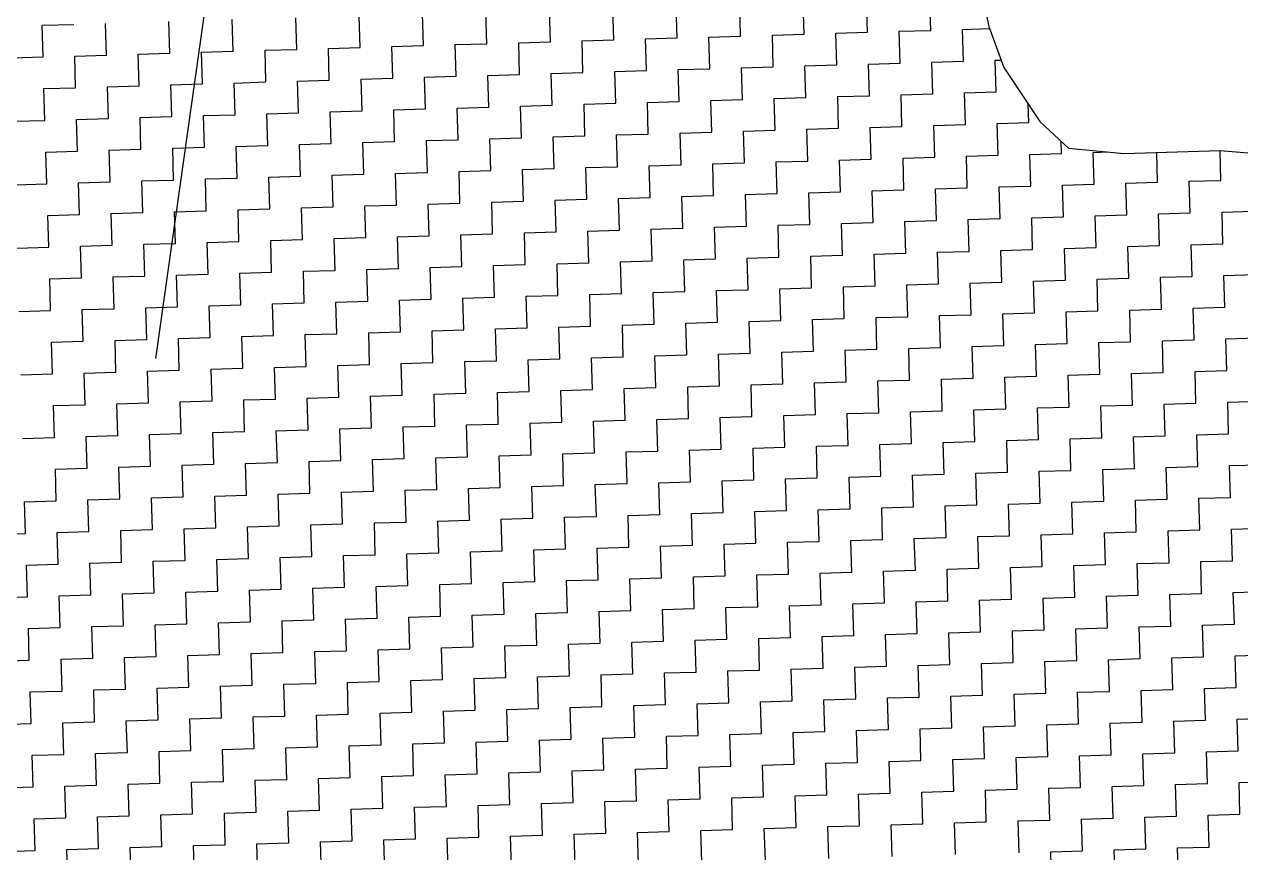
# Model space of a CAD drawing. Header units: metres. Extents: x 289662 to 290738, y 2016260 to 2018343.
# Drawn here: x 289904.2 to 290047, y 2016473.6 to 2016570.9 of the extents above; entities that cross this region are included whole.
import ezdxf

# ---------------------------------------------------------------- set-up
doc = ezdxf.new("R2010")
doc.units = ezdxf.units.M
doc.layers.add('POLY_HATCH', color=12, linetype='Continuous')

msp = doc.modelspace()

# ---------------------------------------------------------------- linework, layer by layer
msp.add_lwpolyline([(289928, 2016591.26), (289919.58, 2016531.62)])
at = {"layer": 'POLY_HATCH'}
for p, q in [((290015.52, 2016579.45), (290017.4, 2016570.59)), ((290017.4, 2016570.59), (290019.17, 2016565.79)), ((290019.17, 2016565.79), (290023.41, 2016559.44)), ((290023.41, 2016559.44), (290026.74, 2016556.3)), ((290026.74, 2016556.3), (290033.24, 2016555.68)), ((290033.24, 2016555.68), (290044.58, 2016556.02)), ((290044.58, 2016556.02), (290051.89, 2016555.43))]:
    msp.add_line(p, q, dxfattribs=at)
at = {"layer": 'POLY_HATCH', "linetype": 'Continuous'}
for p, q in [((290003.16, 2016569.92), (290003.05, 2016573.64)), ((290010.6, 2016570.14), (290010.49, 2016573.86)), ((289958.49, 2016568.58), (289958.37, 2016572.3)), ((289965.93, 2016568.8), (289965.82, 2016572.53)), ((289973.38, 2016569.03), (289973.26, 2016572.75)), ((289980.82, 2016569.25), (289980.71, 2016572.97)), ((289988.27, 2016569.47), (289988.16, 2016573.19)), ((289995.71, 2016569.69), (289995.6, 2016573.42)), ((289906.26, 2016570.74), (289909.98, 2016570.85)), ((289913.81, 2016567.24), (289913.7, 2016570.96)), ((289921.26, 2016567.46), (289921.15, 2016571.19)), ((289928.7, 2016567.69), (289928.59, 2016571.41)), ((289936.15, 2016567.91), (289936.04, 2016571.63)), ((289943.59, 2016568.13), (289943.48, 2016571.86)), ((289951.04, 2016568.36), (289950.93, 2016572.08)), ((289906.37, 2016567.02), (289906.26, 2016570.74)), ((289984.54, 2016569.36), (289988.27, 2016569.47)), ((289984.66, 2016565.64), (289984.54, 2016569.36)), ((289991.99, 2016569.58), (289995.71, 2016569.69)), ((289992.1, 2016565.86), (289991.99, 2016569.58)), ((289999.44, 2016569.81), (290003.16, 2016569.92)), ((289999.55, 2016566.08), (289999.44, 2016569.81)), ((290006.88, 2016570.03), (290010.6, 2016570.14)), ((290006.99, 2016566.31), (290006.88, 2016570.03)), ((290014.33, 2016570.25), (290017.49, 2016570.35)), ((290014.44, 2016566.53), (290014.33, 2016570.25)), ((289932.43, 2016567.8), (289936.15, 2016567.91)), ((289939.87, 2016568.02), (289943.59, 2016568.13)), ((289939.98, 2016564.3), (289939.87, 2016568.02)), ((289947.32, 2016568.24), (289951.04, 2016568.36)), ((289947.43, 2016564.52), (289947.32, 2016568.24)), ((289954.76, 2016568.47), (289958.49, 2016568.58)), ((289954.87, 2016564.75), (289954.76, 2016568.47)), ((289962.21, 2016568.69), (289965.93, 2016568.8)), ((289962.32, 2016564.97), (289962.21, 2016568.69)), ((289969.65, 2016568.91), (289973.38, 2016569.03)), ((289969.76, 2016565.19), (289969.65, 2016568.91)), ((289977.1, 2016569.14), (289980.82, 2016569.25)), ((289977.21, 2016565.41), (289977.1, 2016569.14)), ((289902.65, 2016566.91), (289906.37, 2016567.02)), ((289910.09, 2016567.13), (289913.81, 2016567.24)), ((289910.2, 2016563.41), (289910.09, 2016567.13)), ((289917.54, 2016567.35), (289921.26, 2016567.46)), ((289917.65, 2016563.63), (289917.54, 2016567.35)), ((289924.98, 2016567.58), (289928.7, 2016567.69)), ((289925.09, 2016563.85), (289924.98, 2016567.58)), ((289932.54, 2016564.08), (289932.43, 2016567.8)), ((290010.71, 2016566.42), (290014.44, 2016566.53)), ((290018.16, 2016566.64), (290018.85, 2016566.66)), ((290018.27, 2016562.92), (290018.16, 2016566.64)), ((289966.04, 2016565.08), (289969.76, 2016565.19)), ((289966.15, 2016561.36), (289966.04, 2016565.08)), ((289973.49, 2016565.3), (289977.21, 2016565.41)), ((289973.6, 2016561.58), (289973.49, 2016565.3)), ((289980.93, 2016565.53), (289984.66, 2016565.64)), ((289981.04, 2016561.8), (289980.93, 2016565.53)), ((289988.38, 2016565.75), (289992.1, 2016565.86)), ((289988.49, 2016562.03), (289988.38, 2016565.75)), ((289995.82, 2016565.97), (289999.55, 2016566.08)), ((289995.94, 2016562.25), (289995.82, 2016565.97)), ((290003.27, 2016566.19), (290006.99, 2016566.31)), ((290003.38, 2016562.47), (290003.27, 2016566.19)), ((290010.83, 2016562.69), (290010.71, 2016566.42)), ((289913.92, 2016563.52), (289917.65, 2016563.63)), ((289921.37, 2016563.74), (289925.09, 2016563.85)), ((289921.48, 2016560.02), (289921.37, 2016563.74)), ((289928.82, 2016563.96), (289932.54, 2016564.08)), ((289928.93, 2016560.24), (289928.82, 2016563.96)), ((289936.26, 2016564.19), (289939.98, 2016564.3)), ((289936.37, 2016560.47), (289936.26, 2016564.19)), ((289943.71, 2016564.41), (289947.43, 2016564.52)), ((289943.82, 2016560.69), (289943.71, 2016564.41)), ((289951.15, 2016564.63), (289954.87, 2016564.75)), ((289951.26, 2016560.91), (289951.15, 2016564.63)), ((289958.6, 2016564.86), (289962.32, 2016564.97)), ((289958.71, 2016561.13), (289958.6, 2016564.86)), ((289906.48, 2016563.3), (289910.2, 2016563.41)), ((289906.59, 2016559.57), (289906.48, 2016563.3)), ((289914.04, 2016559.8), (289913.92, 2016563.52)), ((289992.21, 2016562.14), (289995.94, 2016562.25)), ((289999.66, 2016562.36), (290003.38, 2016562.47)), ((289999.77, 2016558.64), (289999.66, 2016562.36)), ((290007.1, 2016562.58), (290010.83, 2016562.69)), ((290007.21, 2016558.86), (290007.1, 2016562.58)), ((290014.55, 2016562.81), (290018.27, 2016562.92)), ((290014.66, 2016559.08), (290014.55, 2016562.81)), ((289947.54, 2016560.8), (289951.26, 2016560.91)), ((289947.65, 2016557.08), (289947.54, 2016560.8)), ((289954.99, 2016561.02), (289958.71, 2016561.13)), ((289955.1, 2016557.3), (289954.99, 2016561.02)), ((289962.43, 2016561.25), (289966.15, 2016561.36)), ((289962.54, 2016557.52), (289962.43, 2016561.25)), ((289969.88, 2016561.47), (289973.6, 2016561.58)), ((289969.99, 2016557.75), (289969.88, 2016561.47)), ((289977.32, 2016561.69), (289981.04, 2016561.8)), ((289977.43, 2016557.97), (289977.32, 2016561.69)), ((289984.77, 2016561.91), (289988.49, 2016562.03)), ((289984.88, 2016558.19), (289984.77, 2016561.91)), ((289992.32, 2016558.41), (289992.21, 2016562.14)), ((290022.11, 2016559.31), (290022.04, 2016561.48)), ((289902.87, 2016559.46), (289906.59, 2016559.57)), ((289910.31, 2016559.68), (289914.04, 2016559.8)), ((289910.42, 2016555.96), (289910.31, 2016559.68)), ((289917.76, 2016559.91), (289921.48, 2016560.02)), ((289917.87, 2016556.19), (289917.76, 2016559.91)), ((289925.2, 2016560.13), (289928.93, 2016560.24)), ((289925.32, 2016556.41), (289925.2, 2016560.13)), ((289932.65, 2016560.35), (289936.37, 2016560.47)), ((289932.76, 2016556.63), (289932.65, 2016560.35)), ((289940.09, 2016560.58), (289943.82, 2016560.69)), ((289940.21, 2016556.85), (289940.09, 2016560.58)), ((289973.71, 2016557.86), (289977.43, 2016557.97)), ((289981.16, 2016558.08), (289984.88, 2016558.19)), ((289981.27, 2016554.36), (289981.16, 2016558.08)), ((289988.6, 2016558.3), (289992.32, 2016558.41)), ((289988.71, 2016554.58), (289988.6, 2016558.3)), ((289996.05, 2016558.53), (289999.77, 2016558.64)), ((289996.16, 2016554.8), (289996.05, 2016558.53)), ((290003.49, 2016558.75), (290007.21, 2016558.86)), ((290003.6, 2016555.03), (290003.49, 2016558.75)), ((290010.94, 2016558.97), (290014.66, 2016559.08)), ((290011.05, 2016555.25), (290010.94, 2016558.97)), ((290018.38, 2016559.19), (290022.11, 2016559.31)), ((290018.49, 2016555.47), (290018.38, 2016559.19)), ((289929.04, 2016556.52), (289932.76, 2016556.63)), ((289929.15, 2016552.8), (289929.04, 2016556.52)), ((289936.48, 2016556.74), (289940.21, 2016556.85)), ((289936.6, 2016553.02), (289936.48, 2016556.74)), ((289943.93, 2016556.97), (289947.65, 2016557.08)), ((289944.04, 2016553.24), (289943.93, 2016556.97)), ((289951.37, 2016557.19), (289955.1, 2016557.3)), ((289951.49, 2016553.47), (289951.37, 2016557.19)), ((289958.82, 2016557.41), (289962.54, 2016557.52)), ((289958.93, 2016553.69), (289958.82, 2016557.41)), ((289966.27, 2016557.63), (289969.99, 2016557.75)), ((289966.38, 2016553.91), (289966.27, 2016557.63)), ((289973.82, 2016554.13), (289973.71, 2016557.86)), ((290025.94, 2016555.7), (290025.9, 2016557.09)), ((289906.7, 2016555.85), (289910.42, 2016555.96)), ((289906.81, 2016552.13), (289906.7, 2016555.85)), ((289914.15, 2016556.07), (289917.87, 2016556.19)), ((289914.26, 2016552.35), (289914.15, 2016556.07)), ((289921.59, 2016556.3), (289925.32, 2016556.41)), ((289921.7, 2016552.57), (289921.59, 2016556.3)), ((290007.33, 2016555.14), (290011.05, 2016555.25)), ((290007.44, 2016551.42), (290007.33, 2016555.14)), ((290014.77, 2016555.36), (290018.49, 2016555.47)), ((290014.88, 2016551.64), (290014.77, 2016555.36)), ((290022.22, 2016555.58), (290025.94, 2016555.7)), ((290022.33, 2016551.86), (290022.22, 2016555.58)), ((290029.66, 2016555.81), (290031.37, 2016555.86)), ((290029.77, 2016552.08), (290029.66, 2016555.81)), ((290037.22, 2016552.31), (290037.11, 2016555.8)), ((290044.66, 2016552.53), (290044.56, 2016556.02)), ((289955.21, 2016553.58), (289958.93, 2016553.69)), ((289962.65, 2016553.8), (289966.38, 2016553.91)), ((289962.77, 2016550.08), (289962.65, 2016553.8)), ((289970.1, 2016554.02), (289973.82, 2016554.13)), ((289970.21, 2016550.3), (289970.1, 2016554.02)), ((289977.54, 2016554.25), (289981.27, 2016554.36)), ((289977.66, 2016550.52), (289977.54, 2016554.25)), ((289984.99, 2016554.47), (289988.71, 2016554.58)), ((289985.1, 2016550.75), (289984.99, 2016554.47)), ((289992.44, 2016554.69), (289996.16, 2016554.8)), ((289992.55, 2016550.97), (289992.44, 2016554.69)), ((289999.88, 2016554.91), (290003.6, 2016555.03)), ((289999.99, 2016551.19), (289999.88, 2016554.91)), ((289910.54, 2016552.24), (289914.26, 2016552.35)), ((289910.65, 2016548.52), (289910.54, 2016552.24)), ((289917.98, 2016552.46), (289921.7, 2016552.57)), ((289918.09, 2016548.74), (289917.98, 2016552.46)), ((289925.43, 2016552.69), (289929.15, 2016552.8)), ((289925.54, 2016548.96), (289925.43, 2016552.69)), ((289932.87, 2016552.91), (289936.6, 2016553.02)), ((289932.98, 2016549.19), (289932.87, 2016552.91)), ((289940.32, 2016553.13), (289944.04, 2016553.24)), ((289940.43, 2016549.41), (289940.32, 2016553.13)), ((289947.76, 2016553.35), (289951.49, 2016553.47)), ((289947.87, 2016549.63), (289947.76, 2016553.35)), ((289955.32, 2016549.85), (289955.21, 2016553.58)), ((290033.5, 2016552.2), (290037.22, 2016552.31)), ((290033.61, 2016548.47), (290033.5, 2016552.2)), ((290040.94, 2016552.42), (290044.66, 2016552.53)), ((290041.05, 2016548.7), (290040.94, 2016552.42)), ((289903.09, 2016552.02), (289906.81, 2016552.13)), ((289988.82, 2016550.86), (289992.55, 2016550.97)), ((289988.94, 2016547.14), (289988.82, 2016550.86)), ((289996.27, 2016551.08), (289999.99, 2016551.19)), ((289996.38, 2016547.36), (289996.27, 2016551.08)), ((290003.72, 2016551.3), (290007.44, 2016551.42)), ((290003.83, 2016547.58), (290003.72, 2016551.3)), ((290011.16, 2016551.53), (290014.88, 2016551.64)), ((290011.27, 2016547.8), (290011.16, 2016551.53)), ((290018.61, 2016551.75), (290022.33, 2016551.86)), ((290018.72, 2016548.03), (290018.61, 2016551.75)), ((290026.05, 2016551.97), (290029.77, 2016552.08)), ((290026.16, 2016548.25), (290026.05, 2016551.97)), ((289936.71, 2016549.3), (289940.43, 2016549.41)), ((289944.15, 2016549.52), (289947.87, 2016549.63)), ((289944.26, 2016545.8), (289944.15, 2016549.52)), ((289951.6, 2016549.74), (289955.32, 2016549.85)), ((289951.71, 2016546.02), (289951.6, 2016549.74)), ((289959.04, 2016549.97), (289962.77, 2016550.08)), ((289959.15, 2016546.24), (289959.04, 2016549.97)), ((289966.49, 2016550.19), (289970.21, 2016550.3)), ((289966.6, 2016546.47), (289966.49, 2016550.19)), ((289973.93, 2016550.41), (289977.66, 2016550.52)), ((289974.05, 2016546.69), (289973.93, 2016550.41)), ((289981.38, 2016550.63), (289985.1, 2016550.75)), ((289981.49, 2016546.91), (289981.38, 2016550.63)), ((289906.93, 2016548.41), (289910.65, 2016548.52)), ((289907.04, 2016544.68), (289906.93, 2016548.41)), ((289914.37, 2016548.63), (289918.09, 2016548.74)), ((289914.48, 2016544.91), (289914.37, 2016548.63)), ((289921.82, 2016548.85), (289925.54, 2016548.96)), ((289921.93, 2016545.13), (289921.82, 2016548.85)), ((289929.26, 2016549.07), (289932.98, 2016549.19)), ((289929.37, 2016545.35), (289929.26, 2016549.07)), ((289936.82, 2016545.57), (289936.71, 2016549.3)), ((290014.99, 2016547.92), (290018.72, 2016548.03)), ((290015.11, 2016544.19), (290014.99, 2016547.92)), ((290022.44, 2016548.14), (290026.16, 2016548.25)), ((290022.55, 2016544.42), (290022.44, 2016548.14)), ((290029.89, 2016548.36), (290033.61, 2016548.47)), ((290030, 2016544.64), (290029.89, 2016548.36)), ((290037.33, 2016548.58), (290041.05, 2016548.7)), ((290037.44, 2016544.86), (290037.33, 2016548.58)), ((290044.78, 2016548.81), (290048.5, 2016548.92)), ((290044.89, 2016545.08), (290044.78, 2016548.81)), ((289970.32, 2016546.58), (289974.05, 2016546.69)), ((289970.43, 2016542.86), (289970.32, 2016546.58)), ((289977.77, 2016546.8), (289981.49, 2016546.91)), ((289977.88, 2016543.08), (289977.77, 2016546.8)), ((289985.21, 2016547.02), (289988.94, 2016547.14)), ((289985.32, 2016543.3), (289985.21, 2016547.02)), ((289992.66, 2016547.25), (289996.38, 2016547.36)), ((289992.77, 2016543.52), (289992.66, 2016547.25)), ((290000.1, 2016547.47), (290003.83, 2016547.58)), ((290000.22, 2016543.75), (290000.1, 2016547.47)), ((290007.55, 2016547.69), (290011.27, 2016547.8)), ((290007.66, 2016543.97), (290007.55, 2016547.69)), ((289918.2, 2016545.02), (289921.93, 2016545.13)), ((289925.65, 2016545.24), (289929.37, 2016545.35)), ((289925.76, 2016541.52), (289925.65, 2016545.24)), ((289933.1, 2016545.46), (289936.82, 2016545.57)), ((289933.21, 2016541.74), (289933.1, 2016545.46)), ((289940.54, 2016545.69), (289944.26, 2016545.8)), ((289940.65, 2016541.96), (289940.54, 2016545.69)), ((289947.99, 2016545.91), (289951.71, 2016546.02)), ((289948.1, 2016542.19), (289947.99, 2016545.91)), ((289955.43, 2016546.13), (289959.15, 2016546.24)), ((289955.54, 2016542.41), (289955.43, 2016546.13)), ((289962.88, 2016546.35), (289966.6, 2016546.47)), ((289962.99, 2016542.63), (289962.88, 2016546.35)), ((290041.16, 2016544.97), (290044.89, 2016545.08)), ((289903.31, 2016544.57), (289907.04, 2016544.68)), ((289910.76, 2016544.79), (289914.48, 2016544.91)), ((289910.87, 2016541.07), (289910.76, 2016544.79)), ((289918.32, 2016541.29), (289918.2, 2016545.02)), ((289996.49, 2016543.64), (290000.22, 2016543.75)), ((289996.6, 2016539.91), (289996.49, 2016543.64)), ((290003.94, 2016543.86), (290007.66, 2016543.97)), ((290004.05, 2016540.14), (290003.94, 2016543.86)), ((290011.38, 2016544.08), (290015.11, 2016544.19)), ((290011.49, 2016540.36), (290011.38, 2016544.08)), ((290018.83, 2016544.3), (290022.55, 2016544.42)), ((290018.94, 2016540.58), (290018.83, 2016544.3)), ((290026.27, 2016544.53), (290030, 2016544.64)), ((290026.39, 2016540.8), (290026.27, 2016544.53)), ((290033.72, 2016544.75), (290037.44, 2016544.86)), ((290033.83, 2016541.03), (290033.72, 2016544.75)), ((290041.28, 2016541.25), (290041.16, 2016544.97)), ((289951.82, 2016542.3), (289955.54, 2016542.41)), ((289951.93, 2016538.57), (289951.82, 2016542.3)), ((289959.27, 2016542.52), (289962.99, 2016542.63)), ((289959.38, 2016538.8), (289959.27, 2016542.52)), ((289966.71, 2016542.74), (289970.43, 2016542.86)), ((289966.82, 2016539.02), (289966.71, 2016542.74)), ((289974.16, 2016542.97), (289977.88, 2016543.08)), ((289974.27, 2016539.24), (289974.16, 2016542.97)), ((289981.6, 2016543.19), (289985.32, 2016543.3)), ((289981.71, 2016539.47), (289981.6, 2016543.19)), ((289989.05, 2016543.41), (289992.77, 2016543.52)), ((289989.16, 2016539.69), (289989.05, 2016543.41)), ((289907.15, 2016540.96), (289910.87, 2016541.07)), ((289907.26, 2016537.24), (289907.15, 2016540.96)), ((289914.59, 2016541.18), (289918.32, 2016541.29)), ((289914.71, 2016537.46), (289914.59, 2016541.18)), ((289922.04, 2016541.41), (289925.76, 2016541.52)), ((289922.15, 2016537.68), (289922.04, 2016541.41)), ((289929.48, 2016541.63), (289933.21, 2016541.74)), ((289929.6, 2016537.91), (289929.48, 2016541.63)), ((289936.93, 2016541.85), (289940.65, 2016541.96)), ((289937.04, 2016538.13), (289936.93, 2016541.85)), ((289944.38, 2016542.07), (289948.1, 2016542.19)), ((289944.49, 2016538.35), (289944.38, 2016542.07)), ((290022.66, 2016540.69), (290026.39, 2016540.8)), ((290030.11, 2016540.92), (290033.83, 2016541.03)), ((290030.22, 2016537.19), (290030.11, 2016540.92)), ((290037.55, 2016541.14), (290041.28, 2016541.25)), ((290037.67, 2016537.42), (290037.55, 2016541.14)), ((290045, 2016541.36), (290048.72, 2016541.47)), ((290045.11, 2016537.64), (290045, 2016541.36)), ((289977.99, 2016539.36), (289981.71, 2016539.47)), ((289978.1, 2016535.63), (289977.99, 2016539.36)), ((289985.44, 2016539.58), (289989.16, 2016539.69)), ((289985.55, 2016535.86), (289985.44, 2016539.58)), ((289992.88, 2016539.8), (289996.6, 2016539.91)), ((289992.99, 2016536.08), (289992.88, 2016539.8)), ((290000.33, 2016540.02), (290004.05, 2016540.14)), ((290000.44, 2016536.3), (290000.33, 2016540.02)), ((290007.77, 2016540.25), (290011.49, 2016540.36)), ((290007.88, 2016536.52), (290007.77, 2016540.25)), ((290015.22, 2016540.47), (290018.94, 2016540.58)), ((290015.33, 2016536.75), (290015.22, 2016540.47)), ((290022.77, 2016536.97), (290022.66, 2016540.69)), ((289933.32, 2016538.02), (289937.04, 2016538.13)), ((289933.43, 2016534.29), (289933.32, 2016538.02)), ((289940.76, 2016538.24), (289944.49, 2016538.35)), ((289940.88, 2016534.52), (289940.76, 2016538.24)), ((289948.21, 2016538.46), (289951.93, 2016538.57)), ((289948.32, 2016534.74), (289948.21, 2016538.46)), ((289955.65, 2016538.69), (289959.38, 2016538.8)), ((289955.77, 2016534.96), (289955.65, 2016538.69)), ((289963.1, 2016538.91), (289966.82, 2016539.02)), ((289963.21, 2016535.19), (289963.1, 2016538.91)), ((289970.55, 2016539.13), (289974.27, 2016539.24)), ((289970.66, 2016535.41), (289970.55, 2016539.13)), ((289903.54, 2016537.13), (289907.26, 2016537.24)), ((289910.98, 2016537.35), (289914.71, 2016537.46)), ((289911.09, 2016533.63), (289910.98, 2016537.35)), ((289918.43, 2016537.57), (289922.15, 2016537.68)), ((289918.54, 2016533.85), (289918.43, 2016537.57)), ((289925.87, 2016537.79), (289929.6, 2016537.91)), ((289925.98, 2016534.07), (289925.87, 2016537.79)), ((290004.16, 2016536.41), (290007.88, 2016536.52)), ((290011.61, 2016536.64), (290015.33, 2016536.75)), ((290011.72, 2016532.91), (290011.61, 2016536.64)), ((290019.05, 2016536.86), (290022.77, 2016536.97)), ((290019.16, 2016533.14), (290019.05, 2016536.86)), ((290026.5, 2016537.08), (290030.22, 2016537.19)), ((290026.61, 2016533.36), (290026.5, 2016537.08)), ((290033.94, 2016537.3), (290037.67, 2016537.42)), ((290034.05, 2016533.58), (290033.94, 2016537.3)), ((290041.39, 2016537.53), (290045.11, 2016537.64)), ((290041.5, 2016533.81), (290041.39, 2016537.53)), ((289959.49, 2016535.08), (289963.21, 2016535.19)), ((289959.6, 2016531.35), (289959.49, 2016535.08)), ((289966.93, 2016535.3), (289970.66, 2016535.41)), ((289967.05, 2016531.58), (289966.93, 2016535.3)), ((289974.38, 2016535.52), (289978.1, 2016535.63)), ((289974.49, 2016531.8), (289974.38, 2016535.52)), ((289981.82, 2016535.74), (289985.55, 2016535.86)), ((289981.94, 2016532.02), (289981.82, 2016535.74)), ((289989.27, 2016535.97), (289992.99, 2016536.08)), ((289989.38, 2016532.24), (289989.27, 2016535.97)), ((289996.72, 2016536.19), (290000.44, 2016536.3)), ((289996.83, 2016532.47), (289996.72, 2016536.19)), ((290004.27, 2016532.69), (290004.16, 2016536.41)), ((289914.82, 2016533.74), (289918.54, 2016533.85)), ((289914.93, 2016530.01), (289914.82, 2016533.74)), ((289922.26, 2016533.96), (289925.98, 2016534.07)), ((289922.37, 2016530.24), (289922.26, 2016533.96)), ((289929.71, 2016534.18), (289933.43, 2016534.29)), ((289929.82, 2016530.46), (289929.71, 2016534.18)), ((289937.15, 2016534.41), (289940.88, 2016534.52)), ((289937.26, 2016530.68), (289937.15, 2016534.41)), ((289944.6, 2016534.63), (289948.32, 2016534.74)), ((289944.71, 2016530.91), (289944.6, 2016534.63)), ((289952.04, 2016534.85), (289955.77, 2016534.96)), ((289952.15, 2016531.13), (289952.04, 2016534.85)), ((290037.78, 2016533.69), (290041.5, 2016533.81)), ((290037.89, 2016529.97), (290037.78, 2016533.69)), ((290045.22, 2016533.92), (290048.94, 2016534.03)), ((290045.33, 2016530.19), (290045.22, 2016533.92)), ((289907.37, 2016533.51), (289911.09, 2016533.63)), ((289907.48, 2016529.79), (289907.37, 2016533.51)), ((289985.66, 2016532.13), (289989.38, 2016532.24)), ((289993.1, 2016532.36), (289996.83, 2016532.47)), ((289993.22, 2016528.63), (289993.1, 2016532.36)), ((290000.55, 2016532.58), (290004.27, 2016532.69)), ((290000.66, 2016528.86), (290000.55, 2016532.58)), ((290008, 2016532.8), (290011.72, 2016532.91)), ((290008.11, 2016529.08), (290008, 2016532.8)), ((290015.44, 2016533.02), (290019.16, 2016533.14)), ((290015.55, 2016529.3), (290015.44, 2016533.02)), ((290022.89, 2016533.25), (290026.61, 2016533.36)), ((290023, 2016529.52), (290022.89, 2016533.25)), ((290030.33, 2016533.47), (290034.05, 2016533.58)), ((290030.44, 2016529.75), (290030.33, 2016533.47)), ((289940.99, 2016530.8), (289944.71, 2016530.91)), ((289941.1, 2016527.07), (289940.99, 2016530.8)), ((289948.43, 2016531.02), (289952.15, 2016531.13)), ((289948.54, 2016527.3), (289948.43, 2016531.02)), ((289955.88, 2016531.24), (289959.6, 2016531.35)), ((289955.99, 2016527.52), (289955.88, 2016531.24)), ((289963.32, 2016531.46), (289967.05, 2016531.58)), ((289963.43, 2016527.74), (289963.32, 2016531.46)), ((289970.77, 2016531.69), (289974.49, 2016531.8)), ((289970.88, 2016527.96), (289970.77, 2016531.69)), ((289978.21, 2016531.91), (289981.94, 2016532.02)), ((289978.33, 2016528.19), (289978.21, 2016531.91)), ((289985.77, 2016528.41), (289985.66, 2016532.13)), ((289903.76, 2016529.68), (289907.48, 2016529.79)), ((289911.21, 2016529.9), (289914.93, 2016530.01)), ((289911.32, 2016526.18), (289911.21, 2016529.9)), ((289918.65, 2016530.13), (289922.37, 2016530.24)), ((289918.76, 2016526.4), (289918.65, 2016530.13)), ((289926.1, 2016530.35), (289929.82, 2016530.46)), ((289926.21, 2016526.63), (289926.1, 2016530.35)), ((289933.54, 2016530.57), (289937.26, 2016530.68)), ((289933.65, 2016526.85), (289933.54, 2016530.57)), ((290019.27, 2016529.41), (290023, 2016529.52)), ((290019.39, 2016525.69), (290019.27, 2016529.41)), ((290026.72, 2016529.64), (290030.44, 2016529.75)), ((290026.83, 2016525.91), (290026.72, 2016529.64)), ((290034.17, 2016529.86), (290037.89, 2016529.97)), ((290034.28, 2016526.14), (290034.17, 2016529.86)), ((290041.61, 2016530.08), (290045.33, 2016530.19)), ((290041.72, 2016526.36), (290041.61, 2016530.08)), ((289967.16, 2016527.85), (289970.88, 2016527.96)), ((289974.6, 2016528.08), (289978.33, 2016528.19)), ((289974.71, 2016524.35), (289974.6, 2016528.08)), ((289982.05, 2016528.3), (289985.77, 2016528.41)), ((289982.16, 2016524.58), (289982.05, 2016528.3)), ((289989.49, 2016528.52), (289993.22, 2016528.63)), ((289989.6, 2016524.8), (289989.49, 2016528.52)), ((289996.94, 2016528.74), (290000.66, 2016528.86)), ((289997.05, 2016525.02), (289996.94, 2016528.74)), ((290004.38, 2016528.97), (290008.11, 2016529.08)), ((290004.5, 2016525.24), (290004.38, 2016528.97)), ((290011.83, 2016529.19), (290015.55, 2016529.3)), ((290011.94, 2016525.47), (290011.83, 2016529.19)), ((289922.48, 2016526.52), (289926.21, 2016526.63)), ((289922.6, 2016522.79), (289922.48, 2016526.52)), ((289929.93, 2016526.74), (289933.65, 2016526.85)), ((289930.04, 2016523.02), (289929.93, 2016526.74)), ((289937.38, 2016526.96), (289941.1, 2016527.07)), ((289937.49, 2016523.24), (289937.38, 2016526.96)), ((289944.82, 2016527.18), (289948.54, 2016527.3)), ((289944.93, 2016523.46), (289944.82, 2016527.18)), ((289952.27, 2016527.41), (289955.99, 2016527.52)), ((289952.38, 2016523.68), (289952.27, 2016527.41)), ((289959.71, 2016527.63), (289963.43, 2016527.74)), ((289959.82, 2016523.91), (289959.71, 2016527.63)), ((289967.27, 2016524.13), (289967.16, 2016527.85)), ((290045.45, 2016526.47), (290049.17, 2016526.58)), ((289907.59, 2016526.07), (289911.32, 2016526.18)), ((289907.71, 2016522.35), (289907.59, 2016526.07)), ((289915.04, 2016526.29), (289918.76, 2016526.4)), ((289915.15, 2016522.57), (289915.04, 2016526.29)), ((290000.77, 2016525.13), (290004.5, 2016525.24)), ((290000.88, 2016521.41), (290000.77, 2016525.13)), ((290008.22, 2016525.36), (290011.94, 2016525.47)), ((290008.33, 2016521.63), (290008.22, 2016525.36)), ((290015.66, 2016525.58), (290019.39, 2016525.69)), ((290015.77, 2016521.86), (290015.66, 2016525.58)), ((290023.11, 2016525.8), (290026.83, 2016525.91)), ((290023.22, 2016522.08), (290023.11, 2016525.8)), ((290030.55, 2016526.03), (290034.28, 2016526.14)), ((290030.67, 2016522.3), (290030.55, 2016526.03)), ((290038, 2016526.25), (290041.72, 2016526.36)), ((290038.11, 2016522.53), (290038, 2016526.25)), ((290045.56, 2016522.75), (290045.45, 2016526.47)), ((289948.66, 2016523.57), (289952.38, 2016523.68)), ((289956.1, 2016523.8), (289959.82, 2016523.91)), ((289956.21, 2016520.07), (289956.1, 2016523.8)), ((289963.55, 2016524.02), (289967.27, 2016524.13)), ((289963.66, 2016520.3), (289963.55, 2016524.02)), ((289970.99, 2016524.24), (289974.71, 2016524.35)), ((289971.1, 2016520.52), (289970.99, 2016524.24)), ((289978.44, 2016524.46), (289982.16, 2016524.58)), ((289978.55, 2016520.74), (289978.44, 2016524.46)), ((289985.88, 2016524.69), (289989.6, 2016524.8)), ((289985.99, 2016520.96), (289985.88, 2016524.69)), ((289993.33, 2016524.91), (289997.05, 2016525.02)), ((289993.44, 2016521.19), (289993.33, 2016524.91)), ((289903.98, 2016522.23), (289907.71, 2016522.35)), ((289911.43, 2016522.46), (289915.15, 2016522.57)), ((289911.54, 2016518.74), (289911.43, 2016522.46)), ((289918.87, 2016522.68), (289922.6, 2016522.79)), ((289918.99, 2016518.96), (289918.87, 2016522.68)), ((289926.32, 2016522.9), (289930.04, 2016523.02)), ((289926.43, 2016519.18), (289926.32, 2016522.9)), ((289933.76, 2016523.13), (289937.49, 2016523.24)), ((289933.88, 2016519.4), (289933.76, 2016523.13)), ((289941.21, 2016523.35), (289944.93, 2016523.46)), ((289941.32, 2016519.63), (289941.21, 2016523.35)), ((289948.77, 2016519.85), (289948.66, 2016523.57)), ((290026.94, 2016522.19), (290030.67, 2016522.3)), ((290034.39, 2016522.41), (290038.11, 2016522.53)), ((290034.5, 2016518.69), (290034.39, 2016522.41)), ((290041.83, 2016522.64), (290045.56, 2016522.75)), ((290041.95, 2016518.91), (290041.83, 2016522.64)), ((289982.27, 2016520.85), (289985.99, 2016520.96)), ((289982.38, 2016517.13), (289982.27, 2016520.85)), ((289989.72, 2016521.08), (289993.44, 2016521.19)), ((289989.83, 2016517.35), (289989.72, 2016521.08)), ((289997.16, 2016521.3), (290000.88, 2016521.41)), ((289997.27, 2016517.58), (289997.16, 2016521.3)), ((290004.61, 2016521.52), (290008.33, 2016521.63)), ((290004.72, 2016517.8), (290004.61, 2016521.52)), ((290012.05, 2016521.75), (290015.77, 2016521.86)), ((290012.16, 2016518.02), (290012.05, 2016521.75)), ((290019.5, 2016521.97), (290023.22, 2016522.08)), ((290019.61, 2016518.25), (290019.5, 2016521.97)), ((290027.05, 2016518.47), (290026.94, 2016522.19)), ((289930.15, 2016519.29), (289933.88, 2016519.4)), ((289937.6, 2016519.52), (289941.32, 2016519.63)), ((289937.71, 2016515.79), (289937.6, 2016519.52)), ((289945.04, 2016519.74), (289948.77, 2016519.85)), ((289945.16, 2016516.02), (289945.04, 2016519.74)), ((289952.49, 2016519.96), (289956.21, 2016520.07)), ((289952.6, 2016516.24), (289952.49, 2016519.96)), ((289959.93, 2016520.18), (289963.66, 2016520.3)), ((289960.05, 2016516.46), (289959.93, 2016520.18)), ((289967.38, 2016520.41), (289971.1, 2016520.52)), ((289967.49, 2016516.68), (289967.38, 2016520.41)), ((289974.83, 2016520.63), (289978.55, 2016520.74)), ((289974.94, 2016516.91), (289974.83, 2016520.63)), ((289907.82, 2016518.62), (289911.54, 2016518.74)), ((289907.93, 2016514.9), (289907.82, 2016518.62)), ((289915.26, 2016518.85), (289918.99, 2016518.96)), ((289915.37, 2016515.12), (289915.26, 2016518.85)), ((289922.71, 2016519.07), (289926.43, 2016519.18)), ((289922.82, 2016515.35), (289922.71, 2016519.07)), ((289930.26, 2016515.57), (289930.15, 2016519.29)), ((290008.44, 2016517.91), (290012.16, 2016518.02)), ((290015.89, 2016518.13), (290019.61, 2016518.25)), ((290016, 2016514.41), (290015.89, 2016518.13)), ((290023.33, 2016518.36), (290027.05, 2016518.47)), ((290023.44, 2016514.63), (290023.33, 2016518.36)), ((290030.78, 2016518.58), (290034.5, 2016518.69)), ((290030.89, 2016514.86), (290030.78, 2016518.58)), ((290038.22, 2016518.8), (290041.95, 2016518.91)), ((290038.33, 2016515.08), (290038.22, 2016518.8)), ((290045.67, 2016519.03), (290049.39, 2016519.14)), ((290045.78, 2016515.3), (290045.67, 2016519.03)), ((289963.77, 2016516.57), (289967.49, 2016516.68)), ((289963.88, 2016512.85), (289963.77, 2016516.57)), ((289971.21, 2016516.8), (289974.94, 2016516.91)), ((289971.33, 2016513.07), (289971.21, 2016516.8)), ((289978.66, 2016517.02), (289982.38, 2016517.13)), ((289978.77, 2016513.3), (289978.66, 2016517.02)), ((289986.1, 2016517.24), (289989.83, 2016517.35)), ((289986.22, 2016513.52), (289986.1, 2016517.24)), ((289993.55, 2016517.47), (289997.27, 2016517.58)), ((289993.66, 2016513.74), (289993.55, 2016517.47)), ((290001, 2016517.69), (290004.72, 2016517.8)), ((290001.11, 2016513.97), (290001, 2016517.69)), ((290008.55, 2016514.19), (290008.44, 2016517.91)), ((289911.65, 2016515.01), (289915.37, 2016515.12)), ((289919.1, 2016515.24), (289922.82, 2016515.35)), ((289919.21, 2016511.51), (289919.1, 2016515.24)), ((289926.54, 2016515.46), (289930.26, 2016515.57)), ((289926.65, 2016511.74), (289926.54, 2016515.46)), ((289933.99, 2016515.68), (289937.71, 2016515.79)), ((289934.1, 2016511.96), (289933.99, 2016515.68)), ((289941.43, 2016515.9), (289945.16, 2016516.02)), ((289941.54, 2016512.18), (289941.43, 2016515.9)), ((289948.88, 2016516.13), (289952.6, 2016516.24)), ((289948.99, 2016512.4), (289948.88, 2016516.13)), ((289956.32, 2016516.35), (289960.05, 2016516.46)), ((289956.43, 2016512.63), (289956.32, 2016516.35)), ((290034.61, 2016514.97), (290038.33, 2016515.08)), ((290042.06, 2016515.19), (290045.78, 2016515.3)), ((290042.17, 2016511.47), (290042.06, 2016515.19)), ((289904.21, 2016514.79), (289907.93, 2016514.9)), ((289904.32, 2016511.07), (289904.21, 2016514.79)), ((289911.76, 2016511.29), (289911.65, 2016515.01)), ((289989.94, 2016513.63), (289993.66, 2016513.74)), ((289997.38, 2016513.85), (290001.11, 2016513.97)), ((289997.5, 2016510.13), (289997.38, 2016513.85)), ((290004.83, 2016514.08), (290008.55, 2016514.19)), ((290004.94, 2016510.35), (290004.83, 2016514.08)), ((290012.28, 2016514.3), (290016, 2016514.41)), ((290012.39, 2016510.58), (290012.28, 2016514.3)), ((290019.72, 2016514.52), (290023.44, 2016514.63)), ((290019.83, 2016510.8), (290019.72, 2016514.52)), ((290027.17, 2016514.75), (290030.89, 2016514.86)), ((290027.28, 2016511.02), (290027.17, 2016514.75)), ((290034.72, 2016511.25), (290034.61, 2016514.97)), ((289945.27, 2016512.29), (289948.99, 2016512.4)), ((289945.38, 2016508.57), (289945.27, 2016512.29)), ((289952.71, 2016512.52), (289956.43, 2016512.63)), ((289952.82, 2016508.79), (289952.71, 2016512.52)), ((289960.16, 2016512.74), (289963.88, 2016512.85)), ((289960.27, 2016509.02), (289960.16, 2016512.74)), ((289967.6, 2016512.96), (289971.33, 2016513.07)), ((289967.71, 2016509.24), (289967.6, 2016512.96)), ((289975.05, 2016513.18), (289978.77, 2016513.3)), ((289975.16, 2016509.46), (289975.05, 2016513.18)), ((289982.49, 2016513.41), (289986.22, 2016513.52)), ((289982.61, 2016509.69), (289982.49, 2016513.41)), ((289990.05, 2016509.91), (289989.94, 2016513.63)), ((289900.59, 2016510.96), (289904.32, 2016511.07)), ((289908.04, 2016511.18), (289911.76, 2016511.29)), ((289908.15, 2016507.46), (289908.04, 2016511.18)), ((289915.49, 2016511.4), (289919.21, 2016511.51)), ((289915.6, 2016507.68), (289915.49, 2016511.4)), ((289922.93, 2016511.62), (289926.65, 2016511.74)), ((289923.04, 2016507.9), (289922.93, 2016511.62)), ((289930.38, 2016511.85), (289934.1, 2016511.96)), ((289930.49, 2016508.12), (289930.38, 2016511.85)), ((289937.82, 2016512.07), (289941.54, 2016512.18)), ((289937.93, 2016508.35), (289937.82, 2016512.07)), ((290016.11, 2016510.69), (290019.83, 2016510.8)), ((290023.55, 2016510.91), (290027.28, 2016511.02)), ((290023.67, 2016507.19), (290023.55, 2016510.91)), ((290031, 2016511.13), (290034.72, 2016511.25)), ((290031.11, 2016507.41), (290031, 2016511.13)), ((290038.45, 2016511.36), (290042.17, 2016511.47)), ((290038.56, 2016507.63), (290038.45, 2016511.36)), ((290045.89, 2016511.58), (290049.61, 2016511.69)), ((290046, 2016507.86), (290045.89, 2016511.58)), ((289971.44, 2016509.35), (289975.16, 2016509.46)), ((289978.88, 2016509.57), (289982.61, 2016509.69)), ((289978.99, 2016505.85), (289978.88, 2016509.57)), ((289986.33, 2016509.8), (289990.05, 2016509.91)), ((289986.44, 2016506.07), (289986.33, 2016509.8)), ((289993.77, 2016510.02), (289997.5, 2016510.13)), ((289993.88, 2016506.3), (289993.77, 2016510.02)), ((290001.22, 2016510.24), (290004.94, 2016510.35)), ((290001.33, 2016506.52), (290001.22, 2016510.24)), ((290008.66, 2016510.47), (290012.39, 2016510.58)), ((290008.78, 2016506.74), (290008.66, 2016510.47)), ((290016.22, 2016506.97), (290016.11, 2016510.69)), ((289926.76, 2016508.01), (289930.49, 2016508.12)), ((289926.88, 2016504.29), (289926.76, 2016508.01)), ((289934.21, 2016508.24), (289937.93, 2016508.35)), ((289934.32, 2016504.51), (289934.21, 2016508.24)), ((289941.66, 2016508.46), (289945.38, 2016508.57)), ((289941.77, 2016504.74), (289941.66, 2016508.46)), ((289949.1, 2016508.68), (289952.82, 2016508.79)), ((289949.21, 2016504.96), (289949.1, 2016508.68)), ((289956.55, 2016508.9), (289960.27, 2016509.02)), ((289956.66, 2016505.18), (289956.55, 2016508.9)), ((289963.99, 2016509.13), (289967.71, 2016509.24)), ((289964.1, 2016505.41), (289963.99, 2016509.13)), ((289971.55, 2016505.63), (289971.44, 2016509.35)), ((289904.43, 2016507.34), (289908.15, 2016507.46)), ((289904.54, 2016503.62), (289904.43, 2016507.34)), ((289911.87, 2016507.57), (289915.6, 2016507.68)), ((289911.99, 2016503.84), (289911.87, 2016507.57)), ((289919.32, 2016507.79), (289923.04, 2016507.9)), ((289919.43, 2016504.07), (289919.32, 2016507.79)), ((289997.61, 2016506.41), (290001.33, 2016506.52)), ((290005.05, 2016506.63), (290008.78, 2016506.74)), ((290005.16, 2016502.91), (290005.05, 2016506.63)), ((290012.5, 2016506.85), (290016.22, 2016506.97)), ((290012.61, 2016503.13), (290012.5, 2016506.85)), ((290019.94, 2016507.08), (290023.67, 2016507.19)), ((290020.06, 2016503.35), (290019.94, 2016507.08)), ((290027.39, 2016507.3), (290031.11, 2016507.41)), ((290027.5, 2016503.58), (290027.39, 2016507.3)), ((290034.83, 2016507.52), (290038.56, 2016507.63)), ((290034.95, 2016503.8), (290034.83, 2016507.52)), ((290042.28, 2016507.75), (290046, 2016507.86)), ((290042.39, 2016504.02), (290042.28, 2016507.75)), ((289952.94, 2016505.07), (289956.66, 2016505.18)), ((289953.05, 2016501.35), (289952.94, 2016505.07)), ((289960.38, 2016505.29), (289964.1, 2016505.41)), ((289960.49, 2016501.57), (289960.38, 2016505.29)), ((289967.83, 2016505.52), (289971.55, 2016505.63)), ((289967.94, 2016501.79), (289967.83, 2016505.52)), ((289975.27, 2016505.74), (289978.99, 2016505.85)), ((289975.38, 2016502.02), (289975.27, 2016505.74)), ((289982.72, 2016505.96), (289986.44, 2016506.07)), ((289982.83, 2016502.24), (289982.72, 2016505.96)), ((289990.16, 2016506.19), (289993.88, 2016506.3)), ((289990.27, 2016502.46), (289990.16, 2016506.19)), ((289997.72, 2016502.69), (289997.61, 2016506.41)), ((289908.26, 2016503.73), (289911.99, 2016503.84)), ((289908.37, 2016500.01), (289908.26, 2016503.73)), ((289915.71, 2016503.96), (289919.43, 2016504.07)), ((289915.82, 2016500.23), (289915.71, 2016503.96)), ((289923.15, 2016504.18), (289926.88, 2016504.29)), ((289923.27, 2016500.46), (289923.15, 2016504.18)), ((289930.6, 2016504.4), (289934.32, 2016504.51)), ((289930.71, 2016500.68), (289930.6, 2016504.4)), ((289938.04, 2016504.62), (289941.77, 2016504.74)), ((289938.16, 2016500.9), (289938.04, 2016504.62)), ((289945.49, 2016504.85), (289949.21, 2016504.96)), ((289945.6, 2016501.13), (289945.49, 2016504.85)), ((290031.22, 2016503.69), (290034.95, 2016503.8)), ((290031.33, 2016499.97), (290031.22, 2016503.69)), ((290038.67, 2016503.91), (290042.39, 2016504.02)), ((290038.78, 2016500.19), (290038.67, 2016503.91)), ((290046.11, 2016504.14), (290049.84, 2016504.25)), ((290046.23, 2016500.41), (290046.11, 2016504.14)), ((289900.82, 2016503.51), (289904.54, 2016503.62)), ((289979.11, 2016502.13), (289982.83, 2016502.24)), ((289986.55, 2016502.35), (289990.27, 2016502.46)), ((289986.66, 2016498.63), (289986.55, 2016502.35)), ((289994, 2016502.57), (289997.72, 2016502.69)), ((289994.11, 2016498.85), (289994, 2016502.57)), ((290001.44, 2016502.8), (290005.16, 2016502.91)), ((290001.55, 2016499.07), (290001.44, 2016502.8)), ((290008.89, 2016503.02), (290012.61, 2016503.13)), ((290009, 2016499.3), (290008.89, 2016503.02)), ((290016.33, 2016503.24), (290020.06, 2016503.35)), ((290016.44, 2016499.52), (290016.33, 2016503.24)), ((290023.78, 2016503.47), (290027.5, 2016503.58)), ((290023.89, 2016499.74), (290023.78, 2016503.47)), ((289934.43, 2016500.79), (289938.16, 2016500.9)), ((289934.54, 2016497.07), (289934.43, 2016500.79)), ((289941.88, 2016501.01), (289945.6, 2016501.13)), ((289941.99, 2016497.29), (289941.88, 2016501.01)), ((289949.32, 2016501.24), (289953.05, 2016501.35)), ((289949.44, 2016497.51), (289949.32, 2016501.24)), ((289956.77, 2016501.46), (289960.49, 2016501.57)), ((289956.88, 2016497.74), (289956.77, 2016501.46)), ((289964.21, 2016501.68), (289967.94, 2016501.79)), ((289964.33, 2016497.96), (289964.21, 2016501.68)), ((289971.66, 2016501.91), (289975.38, 2016502.02)), ((289971.77, 2016498.18), (289971.66, 2016501.91)), ((289979.22, 2016498.41), (289979.11, 2016502.13)), ((289904.65, 2016499.9), (289908.37, 2016500.01)), ((289904.76, 2016496.18), (289904.65, 2016499.9)), ((289912.1, 2016500.12), (289915.82, 2016500.23)), ((289912.21, 2016496.4), (289912.1, 2016500.12)), ((289919.54, 2016500.34), (289923.27, 2016500.46)), ((289919.65, 2016496.62), (289919.54, 2016500.34)), ((289926.99, 2016500.57), (289930.71, 2016500.68)), ((289927.1, 2016496.85), (289926.99, 2016500.57)), ((290012.72, 2016499.41), (290016.44, 2016499.52)), ((290012.83, 2016495.69), (290012.72, 2016499.41)), ((290020.17, 2016499.63), (290023.89, 2016499.74)), ((290020.28, 2016495.91), (290020.17, 2016499.63)), ((290027.61, 2016499.85), (290031.33, 2016499.97)), ((290027.72, 2016496.13), (290027.61, 2016499.85)), ((290035.06, 2016500.08), (290038.78, 2016500.19)), ((290035.17, 2016496.36), (290035.06, 2016500.08)), ((290042.5, 2016500.3), (290046.23, 2016500.41)), ((290042.61, 2016496.58), (290042.5, 2016500.3)), ((289960.6, 2016497.85), (289964.33, 2016497.96)), ((289968.05, 2016498.07), (289971.77, 2016498.18)), ((289968.16, 2016494.35), (289968.05, 2016498.07)), ((289975.49, 2016498.29), (289979.22, 2016498.41)), ((289975.61, 2016494.57), (289975.49, 2016498.29)), ((289982.94, 2016498.52), (289986.66, 2016498.63)), ((289983.05, 2016494.79), (289982.94, 2016498.52)), ((289990.39, 2016498.74), (289994.11, 2016498.85)), ((289990.5, 2016495.02), (289990.39, 2016498.74)), ((289997.83, 2016498.96), (290001.55, 2016499.07)), ((289997.94, 2016495.24), (289997.83, 2016498.96)), ((290005.28, 2016499.19), (290009, 2016499.3)), ((290005.39, 2016495.46), (290005.28, 2016499.19)), ((289915.93, 2016496.51), (289919.65, 2016496.62)), ((289916.04, 2016492.79), (289915.93, 2016496.51)), ((289923.38, 2016496.73), (289927.1, 2016496.85)), ((289923.49, 2016493.01), (289923.38, 2016496.73)), ((289930.82, 2016496.96), (289934.54, 2016497.07)), ((289930.93, 2016493.23), (289930.82, 2016496.96)), ((289938.27, 2016497.18), (289941.99, 2016497.29)), ((289938.38, 2016493.46), (289938.27, 2016497.18)), ((289945.71, 2016497.4), (289949.44, 2016497.51)), ((289945.82, 2016493.68), (289945.71, 2016497.4)), ((289953.16, 2016497.63), (289956.88, 2016497.74)), ((289953.27, 2016493.9), (289953.16, 2016497.63)), ((289960.72, 2016494.13), (289960.6, 2016497.85)), ((290038.89, 2016496.47), (290042.61, 2016496.58)), ((290046.34, 2016496.69), (290050.06, 2016496.8)), ((290046.45, 2016492.97), (290046.34, 2016496.69)), ((289901.04, 2016496.06), (289904.76, 2016496.18)), ((289908.49, 2016496.29), (289912.21, 2016496.4)), ((289908.6, 2016492.56), (289908.49, 2016496.29)), ((289994.22, 2016495.13), (289997.94, 2016495.24)), ((289994.33, 2016491.41), (289994.22, 2016495.13)), ((290001.66, 2016495.35), (290005.39, 2016495.46)), ((290001.78, 2016491.63), (290001.66, 2016495.35)), ((290009.11, 2016495.57), (290012.83, 2016495.69)), ((290009.22, 2016491.85), (290009.11, 2016495.57)), ((290016.56, 2016495.8), (290020.28, 2016495.91)), ((290016.67, 2016492.08), (290016.56, 2016495.8)), ((290024, 2016496.02), (290027.72, 2016496.13)), ((290024.11, 2016492.3), (290024, 2016496.02)), ((290031.45, 2016496.24), (290035.17, 2016496.36)), ((290031.56, 2016492.52), (290031.45, 2016496.24)), ((290039, 2016492.74), (290038.89, 2016496.47)), ((289942.1, 2016493.57), (289945.82, 2016493.68)), ((289949.55, 2016493.79), (289953.27, 2016493.9)), ((289949.66, 2016490.07), (289949.55, 2016493.79)), ((289956.99, 2016494.01), (289960.72, 2016494.13)), ((289957.1, 2016490.29), (289956.99, 2016494.01)), ((289964.44, 2016494.24), (289968.16, 2016494.35)), ((289964.55, 2016490.51), (289964.44, 2016494.24)), ((289971.88, 2016494.46), (289975.61, 2016494.57)), ((289971.99, 2016490.74), (289971.88, 2016494.46)), ((289979.33, 2016494.68), (289983.05, 2016494.79)), ((289979.44, 2016490.96), (289979.33, 2016494.68)), ((289986.77, 2016494.91), (289990.5, 2016495.02)), ((289986.89, 2016491.18), (289986.77, 2016494.91)), ((289904.87, 2016492.45), (289908.6, 2016492.56)), ((289904.99, 2016488.73), (289904.87, 2016492.45)), ((289912.32, 2016492.68), (289916.04, 2016492.79)), ((289912.43, 2016488.95), (289912.32, 2016492.68)), ((289919.77, 2016492.9), (289923.49, 2016493.01)), ((289919.88, 2016489.18), (289919.77, 2016492.9)), ((289927.21, 2016493.12), (289930.93, 2016493.23)), ((289927.32, 2016489.4), (289927.21, 2016493.12)), ((289934.66, 2016493.35), (289938.38, 2016493.46)), ((289934.77, 2016489.62), (289934.66, 2016493.35)), ((289942.21, 2016489.85), (289942.1, 2016493.57)), ((290020.39, 2016492.19), (290024.11, 2016492.3)), ((290027.83, 2016492.41), (290031.56, 2016492.52)), ((290027.95, 2016488.69), (290027.83, 2016492.41)), ((290035.28, 2016492.63), (290039, 2016492.74)), ((290035.39, 2016488.91), (290035.28, 2016492.63)), ((290042.73, 2016492.86), (290046.45, 2016492.97)), ((290042.84, 2016489.13), (290042.73, 2016492.86)), ((289975.72, 2016490.85), (289979.44, 2016490.96)), ((289975.83, 2016487.13), (289975.72, 2016490.85)), ((289983.16, 2016491.07), (289986.89, 2016491.18)), ((289983.27, 2016487.35), (289983.16, 2016491.07)), ((289990.61, 2016491.29), (289994.33, 2016491.41)), ((289990.72, 2016487.57), (289990.61, 2016491.29)), ((289998.05, 2016491.52), (290001.78, 2016491.63)), ((289998.16, 2016487.8), (289998.05, 2016491.52)), ((290005.5, 2016491.74), (290009.22, 2016491.85)), ((290005.61, 2016488.02), (290005.5, 2016491.74)), ((290012.94, 2016491.96), (290016.67, 2016492.08)), ((290013.06, 2016488.24), (290012.94, 2016491.96)), ((290020.5, 2016488.46), (290020.39, 2016492.19)), ((289923.6, 2016489.29), (289927.32, 2016489.4)), ((289931.04, 2016489.51), (289934.77, 2016489.62)), ((289931.16, 2016485.79), (289931.04, 2016489.51)), ((289938.49, 2016489.73), (289942.21, 2016489.85)), ((289938.6, 2016486.01), (289938.49, 2016489.73)), ((289945.94, 2016489.96), (289949.66, 2016490.07)), ((289946.05, 2016486.23), (289945.94, 2016489.96)), ((289953.38, 2016490.18), (289957.1, 2016490.29)), ((289953.49, 2016486.46), (289953.38, 2016490.18)), ((289960.83, 2016490.4), (289964.55, 2016490.51)), ((289960.94, 2016486.68), (289960.83, 2016490.4)), ((289968.27, 2016490.63), (289971.99, 2016490.74)), ((289968.38, 2016486.9), (289968.27, 2016490.63)), ((289901.26, 2016488.62), (289904.99, 2016488.73)), ((289908.71, 2016488.84), (289912.43, 2016488.95)), ((289908.82, 2016485.12), (289908.71, 2016488.84)), ((289916.15, 2016489.07), (289919.88, 2016489.18)), ((289916.27, 2016485.34), (289916.15, 2016489.07)), ((289923.71, 2016485.57), (289923.6, 2016489.29)), ((290001.89, 2016487.91), (290005.61, 2016488.02)), ((290009.33, 2016488.13), (290013.06, 2016488.24)), ((290009.44, 2016484.41), (290009.33, 2016488.13)), ((290016.78, 2016488.35), (290020.5, 2016488.46)), ((290016.89, 2016484.63), (290016.78, 2016488.35)), ((290024.22, 2016488.58), (290027.95, 2016488.69)), ((290024.34, 2016484.85), (290024.22, 2016488.58)), ((290031.67, 2016488.8), (290035.39, 2016488.91)), ((290031.78, 2016485.08), (290031.67, 2016488.8)), ((290039.11, 2016489.02), (290042.84, 2016489.13)), ((290039.23, 2016485.3), (290039.11, 2016489.02)), ((290046.56, 2016489.24), (290050.28, 2016489.36)), ((290046.67, 2016485.52), (290046.56, 2016489.24)), ((289957.22, 2016486.57), (289960.94, 2016486.68)), ((289957.33, 2016482.85), (289957.22, 2016486.57)), ((289964.66, 2016486.79), (289968.38, 2016486.9)), ((289964.77, 2016483.07), (289964.66, 2016486.79)), ((289972.11, 2016487.01), (289975.83, 2016487.13)), ((289972.22, 2016483.29), (289972.11, 2016487.01)), ((289979.55, 2016487.24), (289983.27, 2016487.35)), ((289979.66, 2016483.51), (289979.55, 2016487.24)), ((289987, 2016487.46), (289990.72, 2016487.57)), ((289987.11, 2016483.74), (289987, 2016487.46)), ((289994.44, 2016487.68), (289998.16, 2016487.8)), ((289994.55, 2016483.96), (289994.44, 2016487.68)), ((290002, 2016484.18), (290001.89, 2016487.91)), ((289905.1, 2016485.01), (289908.82, 2016485.12)), ((289912.54, 2016485.23), (289916.27, 2016485.34)), ((289912.65, 2016481.51), (289912.54, 2016485.23)), ((289919.99, 2016485.45), (289923.71, 2016485.57)), ((289920.1, 2016481.73), (289919.99, 2016485.45)), ((289927.43, 2016485.68), (289931.16, 2016485.79)), ((289927.55, 2016481.95), (289927.43, 2016485.68)), ((289934.88, 2016485.9), (289938.6, 2016486.01)), ((289934.99, 2016482.18), (289934.88, 2016485.9)), ((289942.32, 2016486.12), (289946.05, 2016486.23)), ((289942.44, 2016482.4), (289942.32, 2016486.12)), ((289949.77, 2016486.35), (289953.49, 2016486.46)), ((289949.88, 2016482.62), (289949.77, 2016486.35)), ((290035.5, 2016485.19), (290039.23, 2016485.3)), ((290035.61, 2016481.46), (290035.5, 2016485.19)), ((290042.95, 2016485.41), (290046.67, 2016485.52)), ((290043.06, 2016481.69), (290042.95, 2016485.41)), ((289905.21, 2016481.29), (289905.1, 2016485.01)), ((289983.39, 2016483.63), (289987.11, 2016483.74)), ((289990.83, 2016483.85), (289994.55, 2016483.96)), ((289990.94, 2016480.13), (289990.83, 2016483.85)), ((289998.28, 2016484.07), (290002, 2016484.18)), ((289998.39, 2016480.35), (289998.28, 2016484.07)), ((290005.72, 2016484.3), (290009.44, 2016484.41)), ((290005.83, 2016480.57), (290005.72, 2016484.3)), ((290013.17, 2016484.52), (290016.89, 2016484.63)), ((290013.28, 2016480.8), (290013.17, 2016484.52)), ((290020.61, 2016484.74), (290024.34, 2016484.85)), ((290020.72, 2016481.02), (290020.61, 2016484.74)), ((290028.06, 2016484.96), (290031.78, 2016485.08)), ((290028.17, 2016481.24), (290028.06, 2016484.96)), ((289938.71, 2016482.29), (289942.44, 2016482.4)), ((289938.82, 2016478.57), (289938.71, 2016482.29)), ((289946.16, 2016482.51), (289949.88, 2016482.62)), ((289946.27, 2016478.79), (289946.16, 2016482.51)), ((289953.6, 2016482.73), (289957.33, 2016482.85)), ((289953.72, 2016479.01), (289953.6, 2016482.73)), ((289961.05, 2016482.96), (289964.77, 2016483.07)), ((289961.16, 2016479.23), (289961.05, 2016482.96)), ((289968.49, 2016483.18), (289972.22, 2016483.29)), ((289968.61, 2016479.46), (289968.49, 2016483.18)), ((289975.94, 2016483.4), (289979.66, 2016483.51)), ((289976.05, 2016479.68), (289975.94, 2016483.4)), ((289983.5, 2016479.9), (289983.39, 2016483.63)), ((289901.49, 2016481.17), (289905.21, 2016481.29)), ((289908.93, 2016481.4), (289912.65, 2016481.51)), ((289909.04, 2016477.67), (289908.93, 2016481.4)), ((289916.38, 2016481.62), (289920.1, 2016481.73)), ((289916.49, 2016477.9), (289916.38, 2016481.62)), ((289923.82, 2016481.84), (289927.55, 2016481.95)), ((289923.93, 2016478.12), (289923.82, 2016481.84)), ((289931.27, 2016482.07), (289934.99, 2016482.18)), ((289931.38, 2016478.34), (289931.27, 2016482.07)), ((290009.56, 2016480.68), (290013.28, 2016480.8)), ((290017, 2016480.91), (290020.72, 2016481.02)), ((290017.11, 2016477.18), (290017, 2016480.91)), ((290024.45, 2016481.13), (290028.17, 2016481.24)), ((290024.56, 2016477.41), (290024.45, 2016481.13)), ((290031.89, 2016481.35), (290035.61, 2016481.46)), ((290032, 2016477.63), (290031.89, 2016481.35)), ((290039.34, 2016481.58), (290043.06, 2016481.69)), ((290039.45, 2016477.85), (290039.34, 2016481.58)), ((290046.78, 2016481.8), (290050.51, 2016481.91)), ((290046.89, 2016478.08), (290046.78, 2016481.8)), ((289964.88, 2016479.35), (289968.61, 2016479.46)), ((289972.33, 2016479.57), (289976.05, 2016479.68)), ((289972.44, 2016475.85), (289972.33, 2016479.57)), ((289979.77, 2016479.79), (289983.5, 2016479.9)), ((289979.89, 2016476.07), (289979.77, 2016479.79)), ((289987.22, 2016480.02), (289990.94, 2016480.13)), ((289987.33, 2016476.29), (289987.22, 2016480.02)), ((289994.67, 2016480.24), (289998.39, 2016480.35)), ((289994.78, 2016476.52), (289994.67, 2016480.24)), ((290002.11, 2016480.46), (290005.83, 2016480.57)), ((290002.22, 2016476.74), (290002.11, 2016480.46)), ((290009.67, 2016476.96), (290009.56, 2016480.68)), ((289920.21, 2016478.01), (289923.93, 2016478.12)), ((289920.32, 2016474.29), (289920.21, 2016478.01)), ((289927.66, 2016478.23), (289931.38, 2016478.34)), ((289927.77, 2016474.51), (289927.66, 2016478.23)), ((289935.1, 2016478.45), (289938.82, 2016478.57)), ((289935.21, 2016474.73), (289935.1, 2016478.45)), ((289942.55, 2016478.68), (289946.27, 2016478.79)), ((289942.66, 2016474.95), (289942.55, 2016478.68)), ((289949.99, 2016478.9), (289953.72, 2016479.01)), ((289950.1, 2016475.18), (289949.99, 2016478.9)), ((289957.44, 2016479.12), (289961.16, 2016479.23)), ((289957.55, 2016475.4), (289957.44, 2016479.12)), ((289965, 2016475.62), (289964.88, 2016479.35)), ((290043.17, 2016477.96), (290046.89, 2016478.08)), ((290043.28, 2016474.24), (290043.17, 2016477.96)), ((289905.32, 2016477.56), (289909.04, 2016477.67)), ((289905.43, 2016473.84), (289905.32, 2016477.56)), ((289912.77, 2016477.79), (289916.49, 2016477.9)), ((289912.88, 2016474.06), (289912.77, 2016477.79)), ((289991.05, 2016476.4), (289994.78, 2016476.52)), ((289998.5, 2016476.63), (290002.22, 2016476.74)), ((289998.61, 2016472.9), (289998.5, 2016476.63)), ((290005.94, 2016476.85), (290009.67, 2016476.96)), ((290006.06, 2016473.13), (290005.94, 2016476.85)), ((290013.39, 2016477.07), (290017.11, 2016477.18)), ((290013.5, 2016473.35), (290013.39, 2016477.07)), ((290020.84, 2016477.3), (290024.56, 2016477.41)), ((290020.95, 2016473.57), (290020.84, 2016477.3)), ((290028.28, 2016477.52), (290032, 2016477.63)), ((290028.39, 2016473.8), (290028.28, 2016477.52)), ((290035.73, 2016477.74), (290039.45, 2016477.85)), ((290035.84, 2016474.02), (290035.73, 2016477.74)), ((289946.38, 2016475.07), (289950.1, 2016475.18)), ((289953.83, 2016475.29), (289957.55, 2016475.4)), ((289953.94, 2016471.57), (289953.83, 2016475.29)), ((289961.27, 2016475.51), (289965, 2016475.62)), ((289961.38, 2016471.79), (289961.27, 2016475.51)), ((289968.72, 2016475.74), (289972.44, 2016475.85)), ((289968.83, 2016472.01), (289968.72, 2016475.74)), ((289976.16, 2016475.96), (289979.89, 2016476.07)), ((289976.27, 2016472.24), (289976.16, 2016475.96)), ((289983.61, 2016476.18), (289987.33, 2016476.29)), ((289983.72, 2016472.46), (289983.61, 2016476.18)), ((289991.17, 2016472.68), (289991.05, 2016476.4)), ((289901.71, 2016473.73), (289905.43, 2016473.84)), ((289909.15, 2016473.95), (289912.88, 2016474.06)), ((289909.27, 2016470.23), (289909.15, 2016473.95)), ((289916.6, 2016474.17), (289920.32, 2016474.29)), ((289916.71, 2016470.45), (289916.6, 2016474.17)), ((289924.05, 2016474.4), (289927.77, 2016474.51)), ((289924.16, 2016470.67), (289924.05, 2016474.4)), ((289931.49, 2016474.62), (289935.21, 2016474.73)), ((289931.6, 2016470.9), (289931.49, 2016474.62)), ((289938.94, 2016474.84), (289942.66, 2016474.95)), ((289939.05, 2016471.12), (289938.94, 2016474.84)), ((289946.49, 2016471.34), (289946.38, 2016475.07)), ((290024.67, 2016473.68), (290028.39, 2016473.8)), ((290024.78, 2016469.96), (290024.67, 2016473.68)), ((290032.11, 2016473.91), (290035.84, 2016474.02)), ((290032.23, 2016470.18), (290032.11, 2016473.91)), ((290039.56, 2016474.13), (290043.28, 2016474.24)), ((290039.67, 2016470.41), (290039.56, 2016474.13))]:
    msp.add_line(p, q, dxfattribs=at)

doc.saveas('drawing.dxf')
